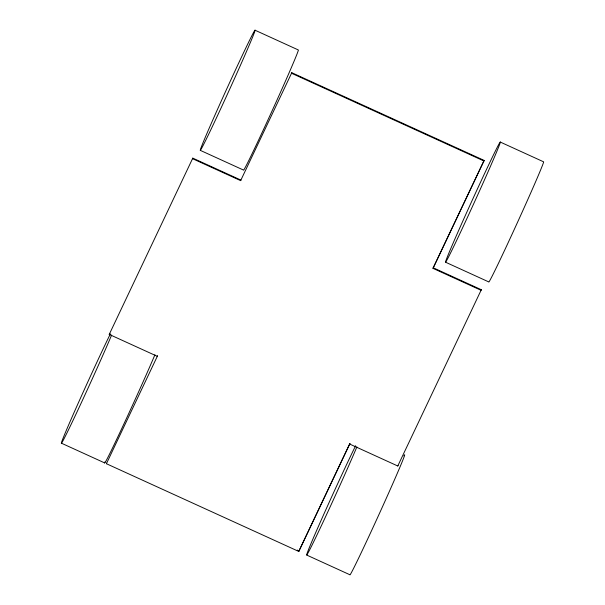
<?xml version="1.0" encoding="UTF-8"?>
<svg xmlns="http://www.w3.org/2000/svg" width="605" height="605" viewBox="0 0 605 605"><rect width="100%" height="100%" fill="white"/><g stroke="black" fill="none" stroke-linecap="round" stroke-linejoin="round"><path stroke-width="0.91" d="M298.764 551.442L349.917 443.503L298.764 551.442L106.412 463.717L157.565 355.778L157.33 356.337L109.24 334.406L109.475 333.847M240.646 180.63L240.881 180.071L192.791 158.139L192.556 158.699L240.646 180.63L291.791 72.698L484.144 160.423L432.998 268.363L481.081 290.294L481.323 289.727L433.233 267.796L484.144 160.423M106.412 463.717L106.646 463.15M291.791 72.698L291.557 73.258L483.909 160.983M432.998 268.363L433.233 267.796M349.682 444.062L397.765 465.994L398.007 465.434M109.24 334.406L192.791 158.139M397.765 465.994L481.323 289.727M255.113 30.25A66.081 1.399 -65.5 0 1 213.951 123.186A66.081 1.399 -65.5 0 1 213.928 117.415A66.081 1.399 -65.5 0 1 255.113 30.25L298.394 49.988A66.081 1.399 -65.5 0 1 270.957 113.354A66.081 1.399 -65.5 0 1 243.497 170.058L200.217 150.32M500.365 142.099A66.081 1.399 -65.5 0 1 459.203 235.035A66.081 1.399 -65.5 0 1 459.18 229.265A66.081 1.399 -65.5 0 1 500.365 142.099L543.645 161.838A66.081 1.399 -65.5 0 1 516.209 225.204A66.081 1.399 -65.5 0 1 488.742 281.907L445.461 262.169M297.282 550.096L298.999 550.883M61.355 443.162L104.635 462.901M306.606 555.012L349.887 574.75A66.081 1.399 -65.5 0 0 380.931 510.181A66.081 1.399 -65.5 0 0 403.845 455.867M356.889 446.898A66.081 1.399 -65.5 0 1 316.506 535.932A66.081 1.399 -65.5 0 1 314.902 534.457A66.081 1.399 -65.5 0 1 355.627 445.734M154.918 354.787A66.081 1.399 -65.5 0 1 122.429 427.122A66.081 1.399 -65.5 0 1 104.869 461.948M111.638 335.049A66.081 1.399 -65.5 0 1 71.261 424.082A66.081 1.399 -65.5 0 1 69.651 422.6A66.081 1.399 -65.5 0 1 110.375 333.877"/></g></svg>
